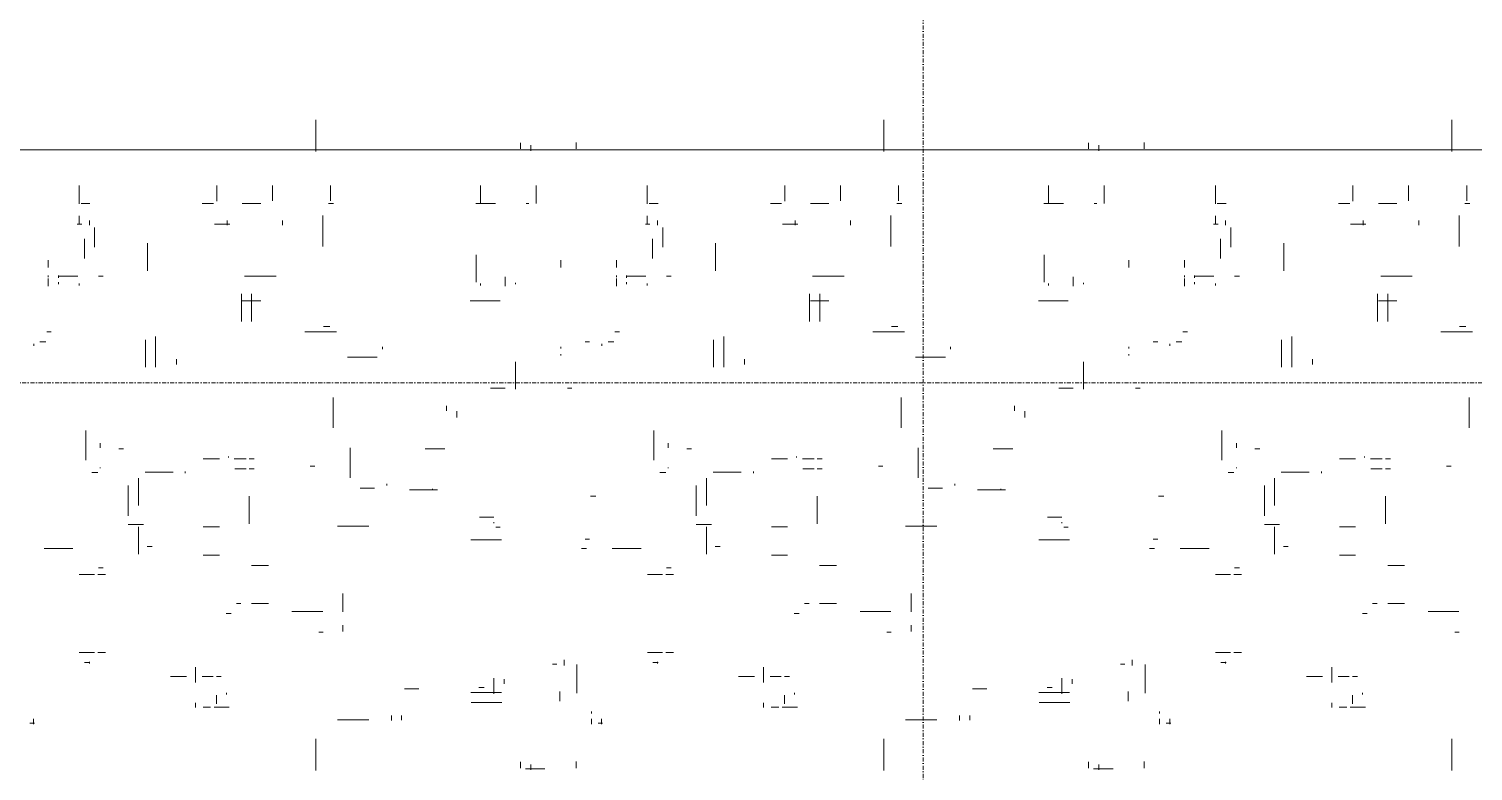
# Model space of a CAD drawing. Header units: millimetres. Extents: x -20313 to 13390, y -15775 to 12805.
# Drawn here: x -8910 to -7488, y -383 to 348 of the extents above; entities that cross this region are included whole.
import ezdxf

# ---------------------------------------------------------------- set-up
doc = ezdxf.new("R2010")
doc.units = ezdxf.units.MM
doc.linetypes.add('TD_Level Line', pattern=[8, 4, -2, 0, -2])
for name, color, linetype, lineweight in [('G-ANNO-SYMB', 111, 'Continuous', 9), ('G-IMPT', 8, 'Continuous', 5), ('I-FURN', 30, 'Continuous', 5)]:
    doc.layers.add(name, color=color, linetype=linetype, lineweight=lineweight)

# ---------------------------------------------------------------- blocks, each defined once
blk = doc.blocks.new('FUR_8_Carpet - _-1171524-01_First floor')
at = {"layer": 'G-IMPT'}
for p, q in [((-438.1, -897.4), (-438.1, -891.1)), ((-393.4, -894.7), (-393.4, -889.2)), ((-383.4, -897.1), (-383.4, -891.1)), ((121.2, -897.4), (121.2, -891.1)), ((165.9, -894.7), (165.9, -889.2)), ((175.9, -897.1), (175.9, -891.1)), ((-464.3, -935.3), (-459.8, -935.3)), ((-453.3, -934.3), (-453.3, -939.5)), ((-256.4, -937.9), (-256.4, -942.9)), ((95.1, -935.3), (99.5, -935.3)), ((106.1, -934.3), (106.1, -939.5)), ((303, -937.9), (303, -942.9)), ((654.5, -935.3), (658.9, -935.3)), ((-641.1, -951), (-656.1, -951)), ((-637.7, -951), (-630.3, -951)), ((-453.3, -946.8), (-453.3, -944.8)), ((-203.3, -938.7), (-234.1, -938.7)), ((-81.7, -951), (-96.7, -951)), ((-78.4, -951), (-71, -951)), ((106.1, -946.8), (106.1, -944.8)), ((356.1, -938.7), (325.3, -938.7)), ((477.7, -951), (462.7, -951)), ((481, -951), (488.4, -951)), ((-653.3, -965.1), (-653.3, -963.5)), ((-643.3, -954.3), (-643.3, -963)), ((-439, -964.8), (-439, -993)), ((-422.3, -956.9), (-422.3, -966.4)), ((-364.8, -965.5), (-334.6, -965.5)), ((-357.2, -979.6), (-357.2, -964.2)), ((-93.9, -965.1), (-93.9, -963.5)), ((-83.9, -954.3), (-83.9, -963)), ((120.3, -964.8), (120.3, -993)), ((137.1, -956.9), (137.1, -966.4)), ((194.5, -965.5), (224.8, -965.5)), ((202.1, -979.6), (202.1, -964.2)), ((465.4, -965.1), (465.4, -963.5)), ((475.4, -954.3), (475.4, -963)), ((-342.5, -970.3), (-347.6, -970.3)), ((-283.3, -969.2), (-269.2, -969.2)), ((216.9, -970.3), (211.7, -970.3)), ((276, -969.2), (290.2, -969.2)), ((-643.3, -981.4), (-648.2, -981.4)), ((-640.1, -981.4), (-629.2, -981.4)), ((-629.6, -981.4), (-635.3, -981.4)), ((-613.9, -981.4), (-598, -981.4)), ((-518.3, -994.1), (-518.3, -995.6)), ((-419.3, -993.4), (-414.9, -993.4)), ((-83.9, -981.4), (-88.8, -981.4)), ((-80.7, -981.4), (-69.9, -981.4)), ((-70.3, -981.4), (-76, -981.4)), ((-54.6, -981.4), (-38.7, -981.4)), ((41.1, -994.1), (41.1, -995.6)), ((140, -993.4), (144.5, -993.4)), ((475.4, -981.4), (470.5, -981.4)), ((478.6, -981.4), (489.5, -981.4)), ((489.1, -981.4), (483.4, -981.4)), ((504.8, -981.4), (520.7, -981.4)), ((600.4, -994.1), (600.4, -995.6)), ((-526.6, -1004.9), (-534, -1004.9)), ((-523.3, -1004.9), (-508.3, -1004.9)), ((32.7, -1004.9), (25.3, -1004.9)), ((36, -1004.9), (51, -1004.9)), ((592.1, -1004.9), (584.7, -1004.9)), ((595.4, -1004.9), (610.4, -1004.9)), ((-748.5, -1024.8), (-744.1, -1024.8)), ((-208.7, -1031.8), (-208.7, -1025.6)), ((-189.2, -1024.8), (-184.8, -1024.8)), ((350.7, -1031.8), (350.7, -1025.6)), ((370.2, -1024.8), (374.6, -1024.8)), ((-208.7, -1045.1), (-208.7, -1062.9)), ((350.7, -1045.1), (350.7, -1062.9)), ((-694.6, -1053.2), (-678, -1053.2)), ((-667.5, -1053.2), (-663.1, -1053.2)), ((-135.3, -1053.2), (-118.6, -1053.2)), ((-108.2, -1053.2), (-103.7, -1053.2)), ((424.1, -1053.2), (440.8, -1053.2)), ((451.2, -1053.2), (455.6, -1053.2)), ((-526.6, -1081.7), (-534, -1081.7)), ((-531.9, -1088.3), (-527.1, -1088.3)), ((-523.3, -1081.7), (-508.3, -1081.7)), ((32.7, -1081.7), (25.3, -1081.7)), ((27.5, -1088.3), (32.2, -1088.3)), ((36, -1081.7), (51, -1081.7)), ((592.1, -1081.7), (584.7, -1081.7)), ((586.8, -1088.3), (591.6, -1088.3)), ((595.4, -1081.7), (610.4, -1081.7)), ((-646.3, -1100.7), (-630.4, -1100.7)), ((-566.5, -1101.8), (-566.5, -1103.8)), ((-566.5, -1103.8), (-566.5, -1128.8)), ((-502.1, -1107.3), (-473.6, -1107.3)), ((-443.3, -1107.3), (-448.5, -1107.3)), ((-87, -1100.7), (-71.1, -1100.7)), ((-7.1, -1101.8), (-7.1, -1103.8)), ((-7.1, -1103.8), (-7.1, -1128.8)), ((57.2, -1107.3), (85.7, -1107.3)), ((116, -1107.3), (110.9, -1107.3)), ((472.4, -1100.7), (488.3, -1100.7)), ((552.2, -1101.8), (552.2, -1103.8)), ((552.2, -1103.8), (552.2, -1128.8)), ((616.6, -1107.3), (645.1, -1107.3)), ((-580.1, -1109.4), (-575.3, -1109.4)), ((-447, -1116.4), (-451.5, -1116.4)), ((-364.8, -1115.7), (-334.6, -1115.7)), ((-20.7, -1109.4), (-15.9, -1109.4)), ((112.3, -1116.4), (107.9, -1116.4)), ((194.5, -1115.7), (224.8, -1115.7)), ((538.6, -1109.4), (543.4, -1109.4)), ((-675.7, -1158.8), (-675.7, -1131.5)), ((-646.3, -1128.8), (-630.4, -1128.8)), ((-571.5, -1130.9), (-556.5, -1130.9)), ((-561.8, -1130.9), (-558.2, -1130.9)), ((-363.5, -1128.3), (-359.1, -1128.3)), ((-357.2, -1132.3), (-357.2, -1133.2)), ((-203.3, -1129.4), (-234.1, -1129.4)), ((-116.3, -1158.8), (-116.3, -1131.5)), ((-87, -1128.8), (-71.1, -1128.8)), ((-12.1, -1130.9), (2.9, -1130.9)), ((-2.5, -1130.9), (1.1, -1130.9)), ((195.8, -1128.3), (200.3, -1128.3)), ((202.1, -1132.3), (202.1, -1133.2)), ((356.1, -1129.4), (325.3, -1129.4)), ((443, -1158.8), (443, -1131.5)), ((472.4, -1128.8), (488.3, -1128.8)), ((547.2, -1130.9), (562.2, -1130.9)), ((556.9, -1130.9), (560.5, -1130.9)), ((-566.5, -1174.8), (-566.5, -1149.8)), ((-556.5, -1139.4), (-556.5, -1144.2)), ((-556.5, -1144.2), (-556.5, -1169.2)), ((-342.9, -1138.3), (-357.1, -1138.3)), ((-7.1, -1174.8), (-7.1, -1149.8)), ((2.9, -1139.4), (2.9, -1144.2)), ((2.9, -1144.2), (2.9, -1169.2)), ((216.4, -1138.3), (202.3, -1138.3)), ((552.2, -1174.8), (552.2, -1149.8)), ((562.2, -1139.4), (562.2, -1144.2)), ((562.2, -1144.2), (562.2, -1169.2)), ((-457.7, -1159), (-452.3, -1159)), ((-301.7, -1165.2), (-274.1, -1165.2)), ((-296.9, -1165.2), (-296.9, -1166.2)), ((101.7, -1159), (107.1, -1159)), ((257.6, -1165.2), (285.3, -1165.2)), ((262.5, -1165.2), (262.5, -1166.2)), ((-566.5, -1176.7), (-566.5, -1174.8)), ((-251.7, -1171), (-251.7, -1169.3)), ((-215.7, -1176.8), (-215.7, -1206.3)), ((-7.1, -1176.7), (-7.1, -1174.8)), ((307.6, -1171), (307.6, -1169.3)), ((343.7, -1176.8), (343.7, -1206.3)), ((552.2, -1176.7), (552.2, -1174.8)), ((-740.3, -1188.3), (-735.9, -1188.3)), ((-612.7, -1181.4), (-612.7, -1183.1)), ((-600.8, -1182.5), (-598.2, -1182.5)), ((-598.2, -1182.5), (-573.2, -1182.5)), ((-529, -1186.3), (-529, -1187.2)), ((-526.5, -1182.3), (-520.8, -1182.3)), ((-514.7, -1223.6), (-514.7, -1194.2)), ((-180.9, -1188.3), (-176.5, -1188.3)), ((-53.4, -1181.4), (-53.4, -1183.1)), ((-41.4, -1182.5), (-38.8, -1182.5)), ((-38.8, -1182.5), (-13.8, -1182.5)), ((30.4, -1186.3), (30.4, -1187.2)), ((32.9, -1182.3), (38.6, -1182.3)), ((44.6, -1223.6), (44.6, -1194.2)), ((378.4, -1188.3), (382.9, -1188.3)), ((506, -1181.4), (506, -1183.1)), ((517.9, -1182.5), (520.5, -1182.5)), ((520.5, -1182.5), (545.5, -1182.5)), ((589.7, -1186.3), (589.7, -1187.2)), ((592.2, -1182.3), (597.9, -1182.3)), ((604, -1223.6), (604, -1194.2)), ((-675.7, -1195.7), (-680.6, -1195.7)), ((-672.5, -1195.7), (-661.6, -1195.7)), ((-661, -1195.7), (-667.7, -1195.7)), ((-646.3, -1195.7), (-630.4, -1195.7)), ((-552, -1205.6), (-547.2, -1205.6)), ((-529, -1206.6), (-529, -1210.9)), ((-116.3, -1195.7), (-121.2, -1195.7)), ((-113.1, -1195.7), (-102.3, -1195.7)), ((-101.7, -1195.7), (-108.4, -1195.7)), ((-87, -1195.7), (-71.1, -1195.7)), ((7.4, -1205.6), (12.1, -1205.6)), ((30.4, -1206.6), (30.4, -1210.9)), ((443, -1195.7), (438.2, -1195.7)), ((446.2, -1195.7), (457.1, -1195.7)), ((457.7, -1195.7), (451, -1195.7)), ((472.4, -1195.7), (488.3, -1195.7)), ((566.7, -1205.6), (571.5, -1205.6)), ((589.7, -1206.6), (589.7, -1210.9)), ((-758.3, -1226.1), (-758.3, -1256)), ((-320.6, -1242.4), (-320.6, -1236.2)), ((-198.9, -1226.1), (-198.9, -1256)), ((238.7, -1242.4), (238.7, -1236.2)), ((360.5, -1226.1), (360.5, -1256)), ((-310.6, -1247.9), (-310.6, -1242.9)), ((248.7, -1247.9), (248.7, -1242.9)), ((-434.1, -1265.1), (-429.7, -1265.1)), ((-354.1, -1265.1), (-368.2, -1265.1)), ((125.3, -1265.1), (129.7, -1265.1)), ((205.3, -1265.1), (191.1, -1265.1)), ((-604, -1292.4), (-604, -1288.6)), ((-604, -1293.7), (-604, -1292.4)), ((-583.5, -1285.9), (-583.5, -1310.9)), ((-583.5, -1310.9), (-583.5, -1285.9)), ((-573.5, -1310.9), (-573.5, -1285.9)), ((-44.6, -1292.4), (-44.6, -1288.6)), ((-44.6, -1293.7), (-44.6, -1292.4)), ((-24.2, -1285.9), (-24.2, -1310.9)), ((-24.2, -1310.9), (-24.2, -1285.9)), ((-14.2, -1310.9), (-14.2, -1285.9)), ((514.7, -1292.4), (514.7, -1288.6)), ((514.7, -1293.7), (514.7, -1292.4)), ((535.2, -1285.9), (535.2, -1310.9)), ((535.2, -1310.9), (535.2, -1285.9)), ((545.2, -1310.9), (545.2, -1285.9)), ((-463.6, -1306.8), (-463.6, -1308.9)), ((-423.1, -1298.7), (-423.1, -1297.3)), ((-423.1, -1304.2), (-423.1, -1305.9)), ((-247.5, -1303.5), (-247.5, -1305.9)), ((-213.1, -1295.6), (-242.4, -1295.6)), ((95.8, -1306.8), (95.8, -1308.9)), ((136.2, -1298.7), (136.2, -1297.3)), ((136.2, -1304.2), (136.2, -1305.9)), ((311.9, -1303.5), (311.9, -1305.9)), ((346.3, -1295.6), (316.9, -1295.6)), ((655.1, -1306.8), (655.1, -1308.9)), ((-730.4, -1320.7), (-761.5, -1320.7)), ((-573.5, -1312.9), (-573.5, -1310.9)), ((-480.8, -1320.7), (-476.3, -1320.7)), ((-475.3, -1310.7), (-469.6, -1310.7)), ((-447, -1310.7), (-451.5, -1310.7)), ((-171.1, -1320.7), (-202.2, -1320.7)), ((-14.2, -1312.9), (-14.2, -1310.9)), ((78.6, -1320.7), (83, -1320.7)), ((84, -1310.7), (89.7, -1310.7)), ((112.3, -1310.7), (107.9, -1310.7)), ((388.3, -1320.7), (357.2, -1320.7)), ((545.2, -1312.9), (545.2, -1310.9)), ((637.9, -1320.7), (642.4, -1320.7)), ((643.4, -1310.7), (649.1, -1310.7)), ((-748.8, -1325.8), (-755, -1325.8)), ((-668, -1358), (-668, -1331)), ((-189.5, -1325.8), (-195.7, -1325.8)), ((-108.7, -1358), (-108.7, -1331)), ((369.9, -1325.8), (363.7, -1325.8)), ((450.7, -1358), (450.7, -1331)), ((-687.1, -1351.2), (-668.8, -1351.2)), ((-334, -1351.2), (-363.3, -1351.2)), ((-127.8, -1351.2), (-109.5, -1351.2)), ((225.4, -1351.2), (196, -1351.2)), ((431.6, -1351.2), (449.9, -1351.2)), ((-671.1, -1375.6), (-702.1, -1375.6)), ((-531.9, -1375.6), (-527.1, -1375.6)), ((-508.3, -1366.2), (-508.3, -1368.3)), ((-487.8, -1375.6), (-506.9, -1375.6)), ((-477.8, -1373.2), (-477.8, -1365.7)), ((-477.8, -1369), (-477.8, -1367.5)), ((-477.8, -1374.5), (-477.8, -1376.2)), ((-368.4, -1374.8), (-368.4, -1365.7)), ((-344.1, -1366.4), (-344.1, -1368.3)), ((-111.7, -1375.6), (-142.8, -1375.6)), ((27.5, -1375.6), (32.2, -1375.6)), ((51.1, -1366.2), (51.1, -1368.3)), ((71.5, -1375.6), (52.4, -1375.6)), ((81.5, -1373.2), (81.5, -1365.7)), ((81.5, -1369), (81.5, -1367.5)), ((81.5, -1374.5), (81.5, -1376.2)), ((191, -1374.8), (191, -1365.7)), ((215.2, -1366.4), (215.2, -1368.3)), ((447.7, -1375.6), (416.6, -1375.6)), ((586.8, -1375.6), (591.6, -1375.6)), ((610.4, -1366.2), (610.4, -1368.3)), ((630.9, -1375.6), (611.8, -1375.6)), ((640.9, -1373.2), (640.9, -1365.7)), ((640.9, -1369), (640.9, -1367.5)), ((640.9, -1374.5), (640.9, -1376.2)), ((-575.6, -1380.9), (-575.6, -1403.2)), ((-575.6, -1403.2), (-575.6, -1380.9)), ((-513.4, -1407.4), (-513.4, -1393)), ((-477.8, -1384.2), (-477.8, -1391.4)), ((-423.1, -1384.2), (-423.1, -1391.4)), ((-16.2, -1380.9), (-16.2, -1403.2)), ((-16.2, -1403.2), (-16.2, -1380.9)), ((45.9, -1407.4), (45.9, -1393)), ((81.5, -1384.2), (81.5, -1391.4)), ((136.2, -1384.2), (136.2, -1391.4)), ((543.1, -1380.9), (543.1, -1403.2)), ((543.1, -1403.2), (543.1, -1380.9)), ((605.3, -1407.4), (605.3, -1393)), ((640.9, -1384.2), (640.9, -1391.4)), ((-748.2, -1404.6), (-748.2, -1435.2)), ((-523.4, -1403.9), (-523.4, -1408.9)), ((-513.4, -1412.4), (-513.4, -1407.4)), ((-188.8, -1404.6), (-188.8, -1435.2)), ((35.9, -1403.9), (35.9, -1408.9)), ((45.9, -1412.4), (45.9, -1407.4)), ((370.5, -1404.6), (370.5, -1435.2)), ((595.3, -1403.9), (595.3, -1408.9)), ((605.3, -1412.4), (605.3, -1407.4)), ((-523.4, -1408.9), (-523.4, -1423.4)), ((35.9, -1408.9), (35.9, -1423.4)), ((595.3, -1408.9), (595.3, -1423.4)), ((-708.5, -1430.2), (-708.5, -1425.6)), ((-641.5, -1426.7), (-656.5, -1426.7)), ((-653.8, -1430.2), (-653.8, -1425.6)), ((-518.3, -1430.2), (-518.3, -1425.6)), ((-506.5, -1426.7), (-510.9, -1426.7)), ((-508.3, -1434.9), (-508.3, -1427.5)), ((-149.1, -1430.2), (-149.1, -1425.6)), ((-82.2, -1426.7), (-97.2, -1426.7)), ((-94.4, -1430.2), (-94.4, -1425.6)), ((41.1, -1430.2), (41.1, -1425.6)), ((52.9, -1426.7), (48.5, -1426.7)), ((51.1, -1434.9), (51.1, -1427.5)), ((410.2, -1430.2), (410.2, -1425.6)), ((477.2, -1426.7), (462.2, -1426.7)), ((464.9, -1430.2), (464.9, -1425.6)), ((600.4, -1430.2), (600.4, -1425.6)), ((612.3, -1426.7), (607.8, -1426.7)), ((610.4, -1434.9), (610.4, -1427.5)), ((-755.8, -1449.6), (-755.8, -1464.8)), ((-698.5, -1449.6), (-698.5, -1464.8)), ((-643.8, -1449.2), (-643.8, -1464.8)), ((-508.3, -1446.7), (-508.3, -1464.8)), ((-398.9, -1447), (-398.9, -1464.8)), ((-344.1, -1447.8), (-344.1, -1464.8)), ((-196.4, -1449.6), (-196.4, -1464.8)), ((-139.1, -1449.6), (-139.1, -1464.8)), ((-84.4, -1449.2), (-84.4, -1464.8)), ((51.1, -1446.7), (51.1, -1464.8)), ((160.5, -1447), (160.5, -1464.8)), ((215.2, -1447.8), (215.2, -1464.8)), ((363, -1449.6), (363, -1464.8)), ((420.2, -1449.6), (420.2, -1464.8)), ((474.9, -1449.2), (474.9, -1464.8)), ((610.4, -1446.7), (610.4, -1464.8)), ((-438.1, -1507), (-438.1, -1500.8)), ((-393.4, -1504.4), (-393.4, -1498.9)), ((-383.4, -1506.8), (-383.4, -1500.8)), ((121.2, -1507), (121.2, -1500.8)), ((165.9, -1504.4), (165.9, -1498.9)), ((175.9, -1506.8), (175.9, -1500.8))]:
    blk.add_line(p, q, dxfattribs=at)
at = {"layer": 'G-IMPT', "flags": 128}
for points in [[(-741.2, -919.8), (-741.2, -888.7)], [(-181.8, -919.8), (-181.8, -888.7)], [(377.6, -919.8), (377.6, -888.7)], [(-463.3, -939.5), (-463.3, -934.3)], [(-266.4, -942.9), (-266.4, -938.3)], [(96.1, -939.5), (96.1, -934.3)], [(293, -942.9), (293, -938.3)], [(655.4, -939.5), (655.4, -934.3)], [(-622.8, -955.2), (-622.8, -950.6)], [(-63.5, -955.2), (-63.5, -950.6)], [(495.9, -955.2), (495.9, -950.6)], [(-364.9, -955.5), (-334.8, -955.5)], [(194.4, -955.5), (224.6, -955.5)], [(-622.8, -975.3), (-622.8, -990.6)], [(-367.2, -978.6), (-367.2, -974)], [(-63.5, -975.3), (-63.5, -990.6)], [(192.1, -978.6), (192.1, -974)], [(495.9, -975.3), (495.9, -990.6)], [(-518.8, -994.9), (-513.6, -994.9)], [(-426.4, -997.6), (-426.4, -992.2)], [(40.5, -994.9), (45.7, -994.9)], [(133, -997.6), (133, -992.2)], [(599.9, -994.9), (605.1, -994.9)], [(-748.1, -1045.2), (-717.8, -1045.2)], [(-657.8, -1043.2), (-653, -1043.2)], [(-188.7, -1045.2), (-158.4, -1045.2)], [(-98.4, -1043.2), (-93.6, -1043.2)], [(370.6, -1045.2), (401, -1045.2)], [(460.9, -1043.2), (465.7, -1043.2)], [(-678, -1090.7), (-694.6, -1090.7)], [(-118.6, -1090.7), (-135.3, -1090.7)], [(440.8, -1090.7), (424.1, -1090.7)], [(-225.5, -1166.8), (-239.7, -1166.8)], [(333.8, -1166.8), (319.7, -1166.8)], [(-680.6, -1185.7), (-675.7, -1185.7)], [(-661.4, -1185.7), (-672.5, -1185.7)], [(-121.2, -1185.7), (-116.3, -1185.7)], [(-102.1, -1185.7), (-113.1, -1185.7)], [(438.2, -1185.7), (443, -1185.7)], [(457.3, -1185.7), (446.2, -1185.7)], [(-655.2, -1196.9), (-655.2, -1198)], [(-95.9, -1196.9), (-95.9, -1198)], [(463.5, -1196.9), (463.5, -1198)], [(-378.4, -1291), (-378.4, -1264.1)], [(181, -1291), (181, -1264.1)], [(-583.5, -1310.9), (-583.5, -1316.1)], [(-24.2, -1310.9), (-24.2, -1316.1)], [(535.2, -1310.9), (535.2, -1316.1)], [(-678, -1331), (-678, -1358)], [(-118.7, -1331), (-118.7, -1358)], [(440.7, -1331), (440.7, -1358)], [(-487.8, -1367.6), (-487.8, -1369.5)], [(-487.8, -1376.2), (-487.8, -1373.7)], [(-378.4, -1367.6), (-378.4, -1369)], [(-339.8, -1369.6), (-339.8, -1396.5)], [(71.5, -1367.6), (71.5, -1369.5)], [(71.5, -1376.2), (71.5, -1373.7)], [(181, -1367.6), (181, -1369)], [(219.5, -1369.6), (219.5, -1396.5)], [(630.9, -1367.6), (630.9, -1369.5)], [(630.9, -1376.2), (630.9, -1373.7)], [(-575.6, -1403.2), (-575.6, -1407.9)], [(-16.2, -1403.2), (-16.2, -1407.9)], [(543.1, -1403.2), (543.1, -1407.9)], [(-758.8, -1447.2), (-753.8, -1447.2)], [(-668.8, -1447.2), (-687.1, -1447.2)], [(-629.5, -1447.2), (-640.6, -1447.2)], [(-510.2, -1447.2), (-513.6, -1447.2), (-518.8, -1447.2), (-513.6, -1447.2)], [(-389, -1447.2), (-391.7, -1447.2)], [(-358.8, -1447.2), (-353.6, -1447.2), (-339.5, -1447.2), (-353.6, -1447.2)], [(-199.5, -1447.2), (-194.5, -1447.2)], [(-109.5, -1447.2), (-127.8, -1447.2)], [(-70.1, -1447.2), (-81.2, -1447.2)], [(49.2, -1447.2), (45.7, -1447.2), (40.5, -1447.2), (45.7, -1447.2)], [(170.3, -1447.2), (167.6, -1447.2)], [(200.5, -1447.2), (205.7, -1447.2), (219.9, -1447.2), (205.7, -1447.2)], [(359.9, -1447.2), (364.9, -1447.2)], [(449.9, -1447.2), (431.6, -1447.2)], [(489.2, -1447.2), (478.2, -1447.2)], [(608.6, -1447.2), (605.1, -1447.2), (599.9, -1447.2), (605.1, -1447.2)], [(-741.2, -1529.5), (-741.2, -1498.4)], [(-181.8, -1529.5), (-181.8, -1498.4)], [(377.6, -1529.5), (377.6, -1498.4)]]:
    blk.add_lwpolyline(points, close=True, dxfattribs=at)
for points in [[(-388.2, -890.3), (-393.4, -890.3), (-407.5, -890.3)], [(171.1, -890.3), (166, -890.3), (151.8, -890.3)], [(-510.1, -1004.9), (-513.6, -1004.9), (-518.8, -1004.9)], [(49.3, -1004.9), (45.7, -1004.9), (40.5, -1004.9)], [(608.6, -1004.9), (605.1, -1004.9), (599.9, -1004.9)], [(-289.5, -1205.6), (-294.7, -1205.6), (-308.8, -1205.6)], [(269.8, -1205.6), (264.7, -1205.6), (250.5, -1205.6)], [(-388.2, -1500), (-393.4, -1500), (-407.5, -1500)], [(171.1, -1500), (166, -1500), (151.8, -1500)]]:
    blk.add_lwpolyline(points, dxfattribs=at)
at = {"layer": 'I-FURN', "color": 10}
for p, q in [((-1722.7, -1500), (1722.7, -1500)), ((1722.7, -1500), (-1722.7, -1500))]:
    blk.add_line(p, q, dxfattribs=at)

msp = doc.modelspace()

# ---------------------------------------------------------------- linework, layer by layer
at = {"layer": 'G-ANNO-SYMB', "linetype": 'TD_Level Line', "lineweight": 18}
for p, q in [((-8028.9, 11512.7), (-8028.9, -14482.8)), ((-18919.7, -0.9), (10869.3, -0.9))]:
    msp.add_line(p, q, dxfattribs=at)

# ---------------------------------------------------------------- block references
at = {"layer": 'I-FURN', "color": 10, "rotation": 180}
msp.add_blockref('FUR_8_Carpet - _-1171524-01_First floor', (-8249.6, -1271.5), dxfattribs=at)

doc.saveas('drawing.dxf')
